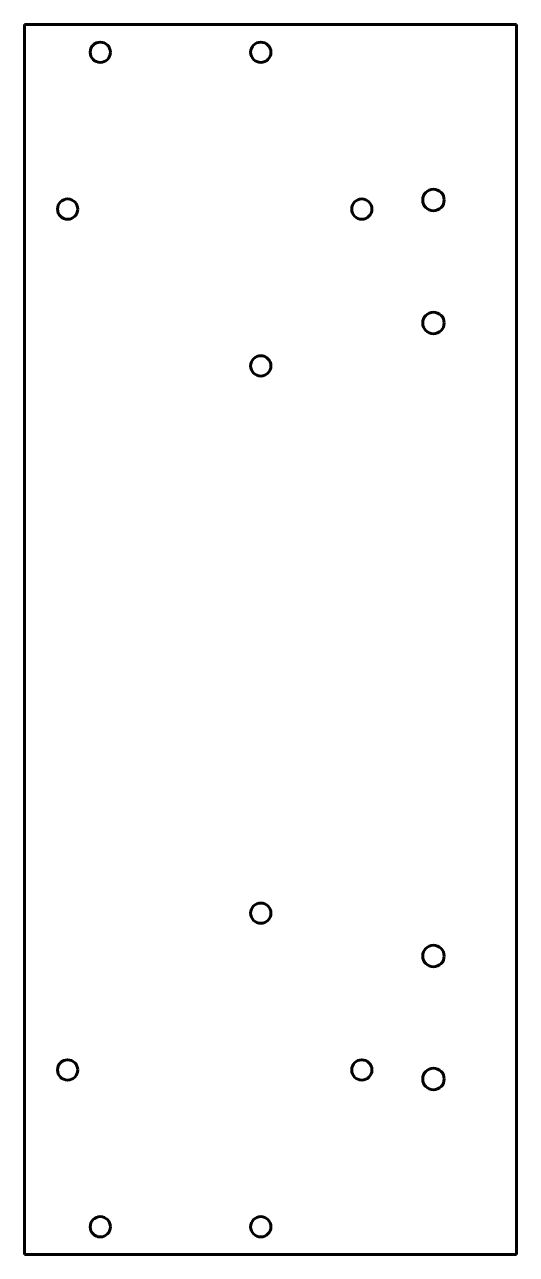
# Model space of a CAD drawing. Header units: millimetres. Extents: x 86 to 166, y 58 to 258.
import ezdxf

# ---------------------------------------------------------------- set-up
doc = ezdxf.new("R2010")
doc.units = ezdxf.units.MM
doc.linetypes.add('K5LT_BASIC', pattern=[0])
doc.layers.add('Системный слой (1)', color=251, linetype='Continuous')

msp = doc.modelspace()

# ---------------------------------------------------------------- linework, layer by layer
at = {"layer": 'Системный слой (1)', "color": 150, "linetype": 'K5LT_BASIC', "lineweight": 60}
for p, q in [((86.42, 257.83), (86.42, 57.83)), ((166.42, 257.83), (86.42, 257.83)), ((166.42, 57.83), (166.42, 257.83)), ((86.42, 57.83), (166.42, 57.83))]:
    msp.add_line(p, q, dxfattribs=at)
for centre, radius in [((98.73, 253.33), 1.65), ((124.84, 253.33), 1.65), ((152.92, 229.31), 1.75), ((93.42, 227.83), 1.65), ((141.27, 227.83), 1.65), ((152.92, 209.31), 1.75), ((124.84, 202.33), 1.65), ((124.84, 113.33), 1.65), ((152.92, 106.36), 1.75), ((93.42, 87.83), 1.65), ((141.27, 87.83), 1.65), ((152.92, 86.36), 1.75), ((98.73, 62.33), 1.65), ((124.84, 62.33), 1.65)]:
    msp.add_circle(centre, radius, dxfattribs=at)

doc.saveas('drawing.dxf')
